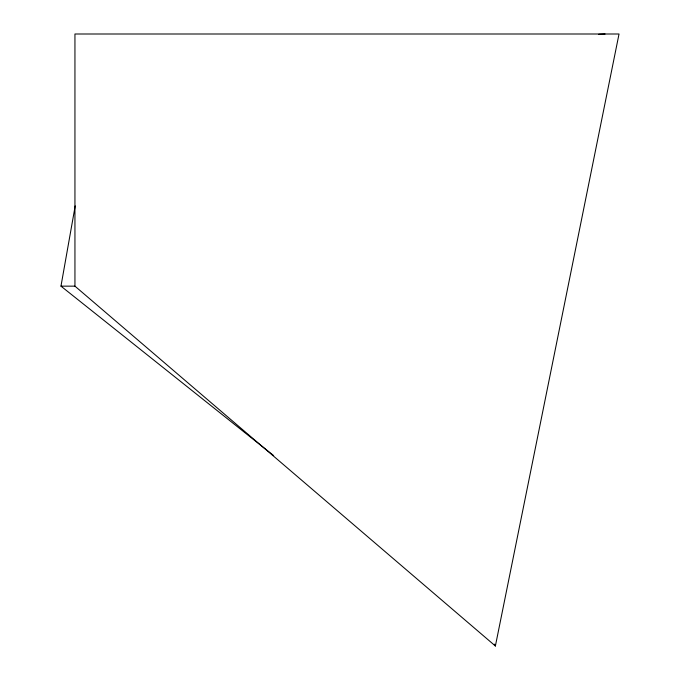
<?xml version="1.0" encoding="UTF-8"?>
<svg xmlns="http://www.w3.org/2000/svg" width="680" height="680" viewBox="0 0 680 680"><rect width="100%" height="100%" fill="white"/><g stroke="black" fill="none" stroke-linecap="round" stroke-linejoin="round"><path stroke-width="1.02" d="M273.683 455.6L60.971 286.152L75.2 205.895M495.388 646L619.029 34L74.945 34L74.945 286.152L495.388 646L494.351 644.156M598.689 34.314L605.056 34M60.971 286.152L74.945 286.152"/></g></svg>
